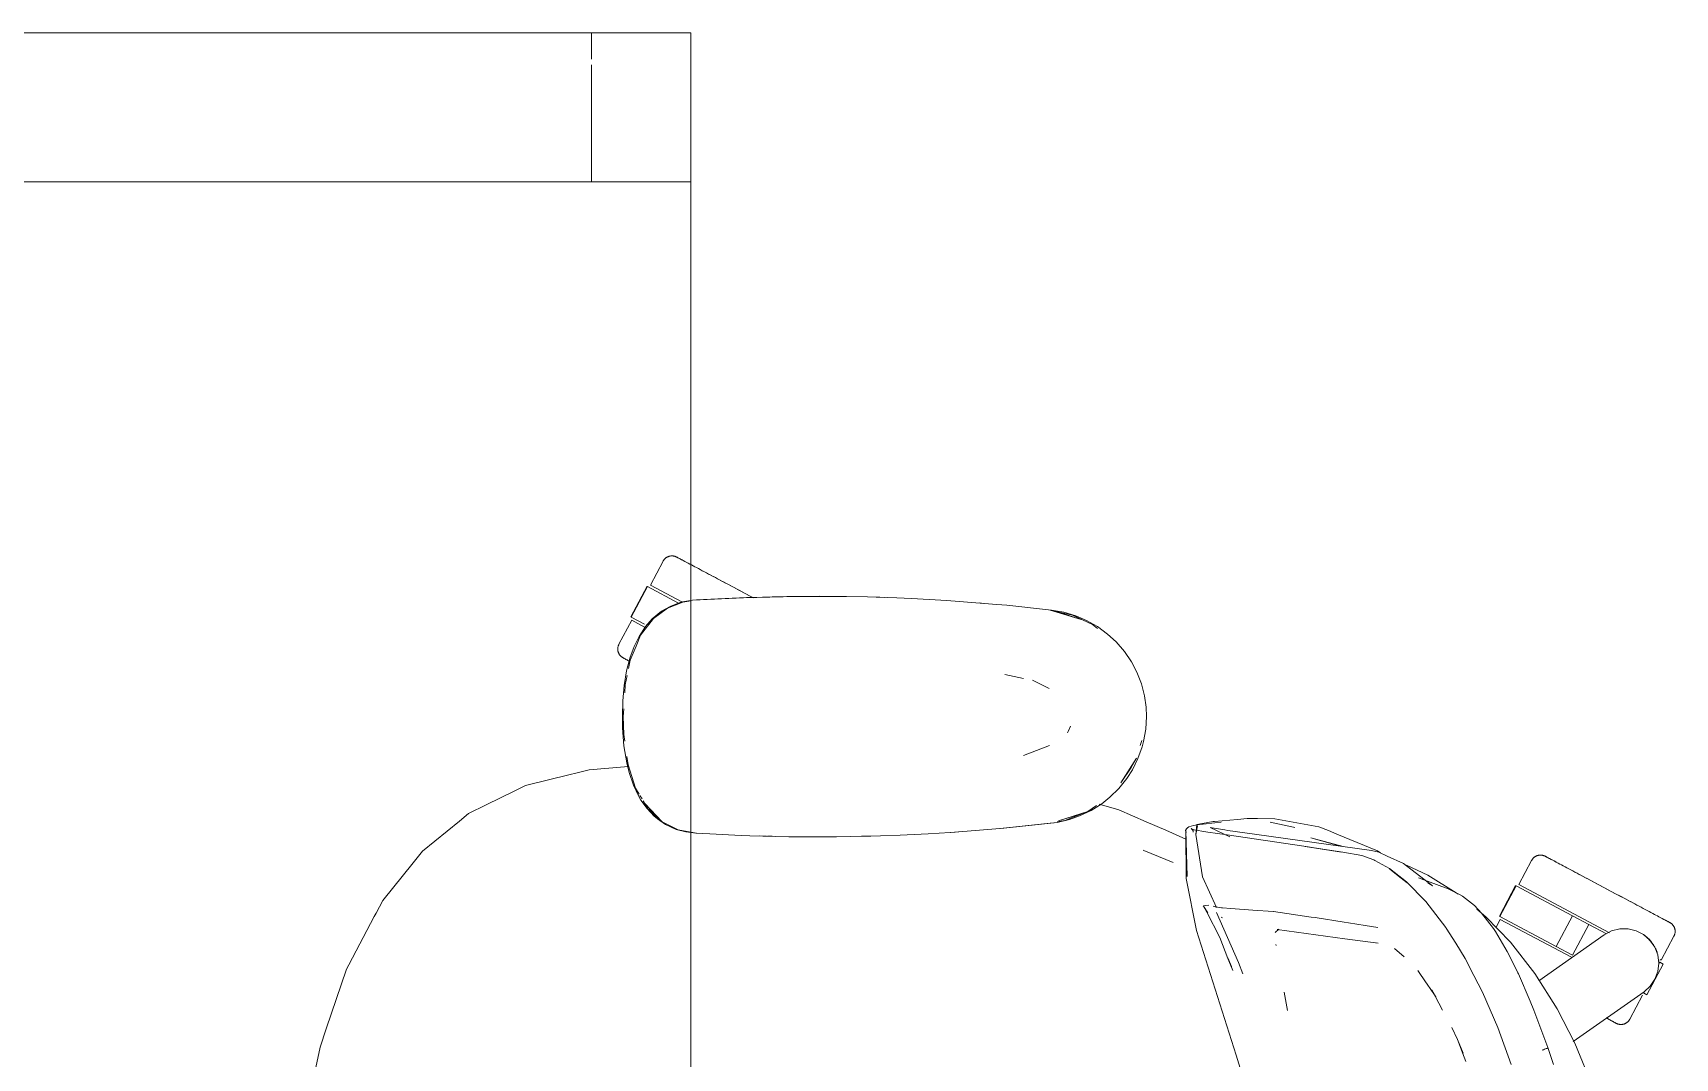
# Model space of a CAD drawing. Header units: millimetres. Extents: x 79795 to 317870, y -36033 to 97293.
# Drawn here: x 212558 to 213220, y 10587 to 11000 of the extents above; entities that cross this region are included whole.
import ezdxf

# ---------------------------------------------------------------- set-up
doc = ezdxf.new("R2010")
doc.units = ezdxf.units.MM
doc.header["$MEASUREMENT"] = 0
doc.layers.add('G-IMPT', color=8, linetype='CONTINUOUS', lineweight=9)
doc.layers.add('I-FURN', color=8, linetype='CONTINUOUS', lineweight=9)

msp = doc.modelspace()

# ---------------------------------------------------------------- linework, layer by layer
at = {"layer": 'G-IMPT'}
for p, q in [((212845.31, 10772.26), (212823.53, 10771.18)), ((212844.1, 10772.22), (212823.53, 10771.18)), ((212845.31, 10772.26), (212825.13, 10771.29)), ((212865.5, 10772.73), (212844.1, 10772.22)), ((212855.66, 10772.57), (212844.1, 10772.22)), ((212844.1, 10772.22), (212845.31, 10772.26)), ((212865.5, 10772.73), (212845.31, 10772.26)), ((212855.66, 10772.57), (212874.89, 10772.77)), ((212865.5, 10772.73), (212855.66, 10772.57)), ((212885.68, 10772.68), (212855.66, 10772.57)), ((212863.46, 10772.71), (212861.55, 10772.64)), ((212865.5, 10772.69), (212863.46, 10772.71)), ((212885.68, 10772.68), (212865.5, 10772.73)), ((212885.68, 10772.68), (212874.89, 10772.77)), ((212885.68, 10772.68), (212894.1, 10772.52)), ((212905.86, 10772.13), (212894.1, 10772.52)), ((212899.04, 10772.38), (212897.54, 10772.39)), ((212900.97, 10772.27), (212899.04, 10772.38)), ((212905.86, 10772.13), (212911.88, 10771.87)), ((212811.06, 10766.76), (212807.32, 10763.68)), ((212813.47, 10768.05), (212807.84, 10763.88)), ((212814.5, 10768.72), (212811.06, 10766.76)), ((212819.66, 10770.46), (212813.47, 10768.05)), ((212814.5, 10768.72), (212818.14, 10770.11)), ((212819.49, 10770.48), (212818.14, 10770.11)), ((212819.49, 10770.48), (212821.88, 10770.92)), ((212819.66, 10770.46), (212822.83, 10770.94)), ((212823.53, 10771.18), (212821.88, 10770.92)), ((212823.53, 10771.18), (212825.13, 10771.29)), ((212826.65, 10771.34), (212825.13, 10771.29)), ((212926.02, 10771.06), (212911.88, 10771.87)), ((212931.11, 10770.74), (212926.02, 10771.06)), ((212931.11, 10770.74), (212946.17, 10769.49)), ((212939.29, 10770.09), (212940.97, 10769.92)), ((212946.17, 10769.49), (212950.3, 10769.14)), ((212950.3, 10769.14), (212968.22, 10767.24)), ((212967.71, 10767.24), (212980.17, 10763.41)), ((212967.71, 10767.24), (212971.03, 10766.32)), ((212968.22, 10767.24), (212973.27, 10766.34)), ((212976.68, 10765.2), (212968.28, 10767.11)), ((212980.17, 10763.41), (212971.03, 10766.32)), ((212978.13, 10764.88), (212973.27, 10766.34)), ((212802, 10756.6), (212804.66, 10760.64)), ((212807.84, 10763.88), (212802.63, 10757.09)), ((212804.66, 10760.64), (212807.32, 10763.68)), ((212976.68, 10765.2), (212984.74, 10761.46)), ((212982.37, 10763.07), (212978.13, 10764.88)), ((212982.37, 10763.07), (212986.81, 10760.55)), ((212986.85, 10759.86), (212984.74, 10761.46)), ((212990.89, 10757.56), (212986.81, 10760.55)), ((212798.43, 10748.19), (212800.02, 10752.52)), ((212798.46, 10747.07), (212800.79, 10752.7)), ((212802, 10756.6), (212800.02, 10752.52)), ((212802.63, 10757.09), (212800.79, 10752.7)), ((212990.89, 10757.56), (212994.33, 10754.39)), ((212997.65, 10750.56), (212994.33, 10754.39)), ((212798.43, 10748.19), (212797, 10742.71)), ((212798.46, 10747.07), (212797.75, 10743.61)), ((213000.48, 10746.39), (212997.65, 10750.56)), ((213000.48, 10746.39), (213002.67, 10742.23)), ((212796, 10736.78), (212797, 10742.71)), ((212797.19, 10740.86), (212796.42, 10737.11)), ((212949.51, 10741.27), (212956.94, 10739.7)), ((213002.67, 10742.23), (213004.51, 10737.52)), ((212796, 10736.78), (212795.44, 10730.63)), ((212796.42, 10737.11), (212796.22, 10733.91)), ((212967.34, 10735.67), (212960.56, 10738.93)), ((213005.77, 10732.65), (213004.51, 10737.52)), ((213005.77, 10732.65), (213006.42, 10728.14)), ((212795.26, 10724.29), (212795.44, 10730.63)), ((212795.82, 10727.4), (212795.63, 10724.29)), ((213006.59, 10724.29), (213006.42, 10728.14)), ((212795.35, 10719.78), (212795.26, 10724.29)), ((212795.35, 10719.78), (212795.92, 10712.47)), ((212795.86, 10717.12), (212795.63, 10724.29)), ((212975.97, 10720.46), (212974.96, 10718.24)), ((213006.29, 10719.25), (213005.41, 10714.3)), ((213006.59, 10724.29), (213006.29, 10719.25)), ((212795.86, 10717.12), (212796.26, 10714.34)), ((212797.04, 10705.7), (212795.92, 10712.47)), ((212957.01, 10708.57), (212967.43, 10712.71)), ((212974.96, 10718.24), (212974.66, 10717.79)), ((213004.05, 10712.61), (213004.67, 10714.64)), ((213005.41, 10714.3), (213004.85, 10712.17)), ((212797.13, 10708.15), (212797.59, 10704.86)), ((213002.49, 10707.49), (212996.17, 10697.54)), ((213002.49, 10707.49), (213000.33, 10703.82)), ((213003.14, 10707.4), (213000.9, 10702.89)), ((213003.14, 10707.4), (213004.85, 10712.17)), ((212756.24, 10696.52), (212774.18, 10700.92)), ((212774.18, 10700.92), (212776.55, 10701.5)), ((212781.84, 10702.8), (212776.55, 10701.5)), ((212797.72, 10704.24), (212781.84, 10702.8)), ((212798.02, 10701.78), (212797.04, 10705.7)), ((212797.59, 10704.86), (212800.62, 10695.47)), ((212798.02, 10701.78), (212799.76, 10696.69)), ((212995.44, 10695.37), (212998.63, 10699.34)), ((213000.33, 10703.82), (212996.17, 10697.54)), ((213000.9, 10702.89), (212998.63, 10699.34)), ((212751.88, 10694.37), (212740.41, 10688.72)), ((212751.88, 10694.37), (212756.24, 10696.52)), ((212799.76, 10696.69), (212801.96, 10692.05)), ((212800.62, 10695.47), (212802.09, 10693.02)), ((212995.44, 10695.37), (212991.84, 10691.82)), ((212733.24, 10685.2), (212740.41, 10688.72)), ((212801.96, 10692.05), (212802.77, 10690.68)), ((212802.37, 10692.55), (212803.23, 10691.11)), ((212805.21, 10687.22), (212802.77, 10690.68)), ((212803.7, 10690.32), (212805.58, 10687.17)), ((212804.39, 10689.26), (212805.67, 10687.79)), ((212804.39, 10689.26), (212811.29, 10681.87)), ((212808.08, 10684.18), (212805.21, 10687.22)), ((212805.58, 10687.17), (212811.29, 10681.87)), ((212805.8, 10687.63), (212808.88, 10684.1)), ((212982.88, 10686.07), (212971.03, 10682.25)), ((212984.2, 10686.46), (212979.62, 10684.27)), ((212982.88, 10686.07), (212980.17, 10685.17)), ((212982.88, 10686.07), (212986.46, 10688.49)), ((212984.2, 10686.46), (212988.53, 10689.19)), ((212995.36, 10686.75), (212987.54, 10689.01)), ((212991.84, 10691.82), (212988.53, 10689.19)), ((212995.36, 10686.75), (213006.49, 10681.89)), ((212729.59, 10682.22), (212714.64, 10670.05)), ((212729.59, 10682.22), (212733.24, 10685.2)), ((212808.08, 10684.18), (212809.4, 10683.04)), ((212811.29, 10681.87), (212808.88, 10684.1)), ((212812.62, 10680.84), (212809.4, 10683.04)), ((212813.53, 10680.76), (212811.29, 10681.87)), ((212812.62, 10680.84), (212816.95, 10678.85)), ((212813.53, 10680.76), (212817.79, 10678.66)), ((212970.53, 10681.67), (212947.57, 10679.21)), ((212947.57, 10679.21), (212967.71, 10681.34)), ((212970.53, 10681.67), (212949.09, 10679.32)), ((212970.53, 10681.67), (212967.71, 10681.34)), ((212970.53, 10681.67), (212975.49, 10682.83)), ((212970.6, 10681.89), (212973.66, 10682.46)), ((212980.17, 10685.17), (212971.03, 10682.25)), ((212973.66, 10682.46), (212981.84, 10685.66)), ((212979.62, 10684.27), (212975.49, 10682.83)), ((213006.49, 10681.89), (213014.32, 10678.47)), ((213023.12, 10679.53), (213022.75, 10679.03)), ((213023.12, 10679.53), (213023.66, 10679.85)), ((213025.52, 10680.4), (213023.66, 10679.85)), ((213028.8, 10680.93), (213025.52, 10680.4)), ((213027.13, 10680.34), (213026.44, 10676.76)), ((213026.5, 10676.79), (213026.89, 10680.75)), ((213027.13, 10680.34), (213026.5, 10676.79)), ((213029.21, 10681.19), (213026.89, 10680.75)), ((213028.8, 10680.93), (213029.42, 10681.01)), ((213029.21, 10681.19), (213033.46, 10682)), ((213034.1, 10681.53), (213029.42, 10681.01)), ((213040.22, 10675.82), (213032.23, 10679.61)), ((213032.23, 10679.61), (213033.09, 10679.47)), ((213033.09, 10679.47), (213038.11, 10678.63)), ((213033.93, 10682.04), (213033.46, 10682)), ((213043.26, 10682.85), (213033.93, 10682.04)), ((213034.1, 10681.53), (213036.69, 10681.74)), ((213043.26, 10682.85), (213047.21, 10683.19)), ((213047.21, 10683.19), (213051.38, 10683.19)), ((213058.35, 10683.16), (213051.38, 10683.19)), ((213056.49, 10681.75), (213065.79, 10679.71)), ((213058.35, 10683.16), (213076.05, 10679.92)), ((213065.79, 10679.71), (213066.37, 10679.56)), ((213076.05, 10679.92), (213079.91, 10678.33)), ((212820.9, 10677.79), (212816.95, 10678.85)), ((212817.79, 10678.66), (212822.83, 10677.72)), ((212822.83, 10677.55), (212820.9, 10677.79)), ((212822.83, 10677.72), (212825.13, 10677.29)), ((212824.91, 10677.29), (212822.83, 10677.55)), ((212830.57, 10677.01), (212824.91, 10677.29)), ((212830.57, 10677.01), (212843.13, 10676.39)), ((212846.68, 10676.27), (212843.13, 10676.39)), ((212862.35, 10675.89), (212846.68, 10676.27)), ((212850.72, 10676.18), (212853.4, 10676.06)), ((212855.62, 10676.06), (212853.78, 10676.06)), ((212862.35, 10675.89), (212866.86, 10675.84)), ((212866.86, 10675.84), (212881.57, 10675.84)), ((212887.04, 10675.92), (212881.57, 10675.84)), ((212887.04, 10675.92), (212899.35, 10676.21)), ((212893.82, 10676.05), (212891.74, 10676.05)), ((212895.48, 10676.13), (212893.82, 10676.05)), ((212907.23, 10676.5), (212899.35, 10676.21)), ((212907.23, 10676.5), (212918.54, 10677.04)), ((212927.41, 10677.6), (212918.54, 10677.04)), ((212927.41, 10677.6), (212937.69, 10678.33)), ((212929.45, 10677.74), (212927.55, 10677.65)), ((212929.45, 10677.74), (212930.87, 10677.87)), ((212949.09, 10679.32), (212937.69, 10678.33)), ((213014.32, 10678.47), (213022.49, 10674.9)), ((213022.35, 10678.46), (213022.75, 10679.03)), ((213022.35, 10678.46), (213022.54, 10677.59)), ((213022.97, 10659.9), (213022.38, 10678.34)), ((213022.38, 10678.34), (213022.48, 10677.88)), ((213022.97, 10659.9), (213022.48, 10677.88)), ((213022.53, 10659.01), (213022.48, 10677.88)), ((213022.48, 10677.88), (213022.52, 10677.7)), ((213022.54, 10677.59), (213022.52, 10677.7)), ((213025.01, 10678.8), (213024.51, 10679.2)), ((213025.61, 10678.64), (213024.51, 10679.2)), ((213025.61, 10678.64), (213024.99, 10678.81)), ((213024.99, 10678.81), (213031.26, 10677.7)), ((213025.33, 10678.26), (213025.01, 10678.8)), ((213025.33, 10678.26), (213025.41, 10677.76)), ((213029.16, 10659.71), (213026.44, 10676.76)), ((213039.11, 10676.59), (213031.26, 10677.7)), ((213038.11, 10678.63), (213039.41, 10678.42)), ((213069.98, 10672.03), (213039.11, 10676.59)), ((213050.07, 10676.98), (213039.41, 10678.42)), ((213050.07, 10676.98), (213097.29, 10670.3)), ((213072.87, 10675.43), (213084.76, 10672.07)), ((213072.87, 10675.43), (213085.82, 10671.93)), ((213083.27, 10676.94), (213079.91, 10678.33)), ((213099.72, 10670.14), (213083.27, 10676.94)), ((212714.64, 10670.05), (212710.88, 10665.39)), ((213005.26, 10670.47), (213005.53, 10670.37)), ((213017.38, 10665.44), (213005.53, 10670.37)), ((213069.98, 10672.03), (213085.17, 10669.71)), ((213070.59, 10671.94), (213085.75, 10669.64)), ((213070.59, 10671.94), (213085.17, 10669.71)), ((213093.42, 10668.34), (213085.75, 10669.64)), ((213098.21, 10666.59), (213093.42, 10668.34)), ((213097.29, 10670.3), (213100.28, 10669.66)), ((213098.21, 10666.59), (213098.63, 10666.37)), ((213104.47, 10663.09), (213098.63, 10666.37)), ((213100.89, 10669.37), (213099.72, 10670.14)), ((213103.65, 10668.09), (213100.28, 10669.66)), ((213110.22, 10665.03), (213103.65, 10668.09)), ((212698.68, 10650.25), (212710.88, 10665.39)), ((213029.16, 10659.71), (213034.74, 10647.42)), ((213111.43, 10657.67), (213104.47, 10663.09)), ((213104.69, 10662.76), (213111.64, 10657.36)), ((213104.69, 10662.76), (213108.07, 10660.17)), ((213111.64, 10657.36), (213108.07, 10660.17)), ((213121.87, 10656.11), (213110.22, 10665.03)), ((213119.98, 10660.4), (213111.35, 10664.38)), ((213131.43, 10653.28), (213119.98, 10660.4)), ((213026.72, 10638.05), (213022.53, 10659.01)), ((213111.43, 10657.67), (213119.17, 10649.77)), ((213116.22, 10659.34), (213128.12, 10654.83)), ((213121.87, 10656.11), (213119.92, 10657.22)), ((213130.35, 10653.76), (213128.12, 10654.83)), ((213132.79, 10652.59), (213130.35, 10653.76)), ((213131.43, 10653.28), (213132.2, 10652.78)), ((212698.68, 10650.25), (212695.97, 10645.12)), ((213029.52, 10647.9), (213029.48, 10647.73)), ((213029.54, 10648.03), (213029.52, 10647.9)), ((213029.52, 10647.9), (213031.36, 10645.2)), ((213029.52, 10647.9), (213030.87, 10645.45)), ((213030.23, 10648.18), (213029.54, 10648.03)), ((213031.76, 10648.34), (213030.23, 10648.18)), ((213033.5, 10647.87), (213034.27, 10647.59)), ((213034.33, 10647.57), (213034.27, 10647.59)), ((213036.79, 10647.28), (213034.33, 10647.57)), ((213036.79, 10647.28), (213037.16, 10647.24)), ((213040.57, 10646.99), (213037.16, 10647.24)), ((213040.57, 10646.99), (213049.42, 10646.35)), ((213057.66, 10645.74), (213049.42, 10646.35)), ((213119.17, 10649.77), (213127.19, 10639.33)), ((213132.79, 10652.59), (213133.92, 10651.97)), ((213133.92, 10651.97), (213138.79, 10648.11)), ((213141.68, 10645.08), (213138.79, 10648.11)), ((213139.68, 10646.66), (213143.35, 10643.66)), ((212695.24, 10643.75), (212684.94, 10624.24)), ((212695.24, 10643.75), (212695.97, 10645.12)), ((213036.15, 10635.34), (213030.87, 10645.45)), ((213043.7, 10625.23), (213034.77, 10645.39)), ((213037.15, 10643.22), (213036.71, 10643.49)), ((213057.74, 10645.73), (213057.66, 10645.74)), ((213057.74, 10645.73), (213072.96, 10643.52)), ((213072.96, 10643.52), (213074.51, 10643.27)), ((213074.51, 10643.27), (213086.28, 10641.4)), ((213087.94, 10641.14), (213086.28, 10641.4)), ((213094.78, 10640.08), (213087.94, 10641.14)), ((213094.78, 10640.08), (213099.85, 10639.33)), ((213141.68, 10645.08), (213146.4, 10638.95)), ((213143.35, 10643.66), (213153.31, 10633.37)), ((213042.71, 10587.81), (213026.72, 10638.05)), ((213036.15, 10635.34), (213039.4, 10626.87)), ((213058.4, 10637.35), (213059.96, 10638.59)), ((213059.25, 10638.46), (213059.52, 10638.51)), ((213086.59, 10634.73), (213059.25, 10638.46)), ((213059.75, 10638.55), (213059.52, 10638.51)), ((213086.59, 10634.73), (213099.94, 10632.95)), ((213099.94, 10632.95), (213099.47, 10633.09)), ((213127.19, 10639.33), (213127.36, 10639.07)), ((213131.24, 10632.98), (213127.36, 10639.07)), ((213146.4, 10638.95), (213147.26, 10637.66)), ((213151.99, 10629.67), (213147.26, 10637.66)), ((213163.12, 10620.77), (213153.31, 10633.37)), ((213041.42, 10621.97), (213039.39, 10627.07)), ((213039.39, 10627.07), (213040.8, 10623.54)), ((213039.4, 10626.87), (213041.42, 10621.97)), ((213058.75, 10632.4), (213058.8, 10632.05)), ((213110.44, 10627.45), (213106.53, 10630.78)), ((213131.24, 10632.98), (213135.01, 10626.75)), ((213138.58, 10619.96), (213135.01, 10626.75)), ((213156.3, 10621.06), (213151.99, 10629.67)), ((213156.52, 10620.61), (213151.99, 10629.67)), ((213151.99, 10629.67), (213152.3, 10629.07)), ((213156.52, 10620.61), (213152.3, 10629.07)), ((212675.92, 10598.49), (212684.07, 10622.58)), ((212684.94, 10624.24), (212684.07, 10622.58)), ((213045.44, 10620.65), (213043.7, 10625.23)), ((213116.71, 10620.81), (213115.96, 10621.92)), ((213120.21, 10615.68), (213116.71, 10620.81)), ((213138.58, 10619.96), (213141.97, 10613.23)), ((213156.3, 10621.06), (213156.52, 10620.61)), ((213156.52, 10620.61), (213161.29, 10609.66)), ((213163.12, 10620.77), (213172.09, 10606.47)), ((213063.43, 10605.92), (213062.02, 10613.18)), ((213120.6, 10615.1), (213120.21, 10615.68)), ((213123.16, 10611.35), (213120.6, 10615.1)), ((213123.16, 10611.35), (213121.66, 10614.12)), ((213125.84, 10606.02), (213121.66, 10614.12)), ((213148.14, 10599), (213141.97, 10613.23)), ((213161.29, 10609.66), (213162.77, 10605.98)), ((213162.77, 10605.98), (213168.34, 10591.01)), ((213172.09, 10606.47), (213179.18, 10592.7)), ((212675.92, 10598.49), (212673.4, 10591.05)), ((213129.72, 10598.97), (213131.91, 10594.13)), ((213131.91, 10594.13), (213134.22, 10588.68)), ((213131.91, 10594.13), (213134.64, 10587.04)), ((213148.14, 10599), (213153.6, 10584.12)), ((212670.53, 10577.23), (212673.4, 10591.05)), ((213042.71, 10587.81), (213051.89, 10557.84)), ((213135.3, 10585.32), (213134.64, 10587.04)), ((213167.08, 10590.23), (213166.02, 10589.81)), ((213166.02, 10589.81), (213166.61, 10590.03)), ((213167.08, 10590.23), (213166.61, 10590.03)), ((213167.08, 10590.23), (213167.9, 10590.61)), ((213167.08, 10590.23), (213167.72, 10590.51)), ((213167.72, 10590.51), (213167.9, 10590.61)), ((213168.31, 10590.88), (213167.9, 10590.61)), ((213167.9, 10590.61), (213168.3, 10590.83)), ((213168.31, 10590.88), (213168.3, 10590.83)), ((213168.34, 10591.01), (213168.31, 10590.88)), ((213168.31, 10590.88), (213168.31, 10591.01)), ((213168.31, 10591.01), (213170.71, 10584.08)), ((213186.7, 10574.72), (213179.18, 10592.7))]:
    msp.add_line(p, q, dxfattribs=at)
at = {"layer": 'I-FURN'}
for p, q in [((212026.83, 10999.83), (212822.83, 10999.83)), ((212822.83, 10999.83), (212026.83, 10999.83)), ((212026.83, 10999.83), (212822.83, 10999.83)), ((212782.83, 10999.83), (212062.83, 10999.83)), ((212822.83, 10999.83), (212782.83, 10999.83)), ((212782.83, 10989.25), (212782.83, 10999.83)), ((212782.83, 10989.25), (212782.83, 10999.83)), ((212822.83, 10939.83), (212822.83, 10999.83)), ((212822.83, 10999.83), (212822.83, 10939.83)), ((212822.83, 9399.83), (212822.83, 10999.83)), ((212822.83, 10999.83), (212822.83, 9399.83)), ((212782.83, 10939.83), (212782.83, 10986.93)), ((212782.83, 10939.83), (212782.83, 10986.93)), ((212062.83, 10939.83), (212782.83, 10939.83)), ((212822.83, 10939.83), (212387.83, 10939.83)), ((212782.83, 10939.83), (212822.83, 10939.83)), ((212811.7, 10786.92), (212806.55, 10777.23)), ((212811.7, 10786.92), (212811.78, 10787.06)), ((212811.78, 10787.06), (212811.86, 10787.2)), ((212811.86, 10787.2), (212811.95, 10787.33)), ((212811.95, 10787.33), (212812.04, 10787.46)), ((212812.04, 10787.46), (212812.14, 10787.59)), ((212812.14, 10787.59), (212812.25, 10787.71)), ((212812.25, 10787.71), (212812.36, 10787.83)), ((212812.36, 10787.83), (212812.47, 10787.94)), ((212812.47, 10787.94), (212812.59, 10788.05)), ((212812.59, 10788.05), (212812.71, 10788.16)), ((212812.71, 10788.16), (212812.84, 10788.25)), ((212812.84, 10788.25), (212812.97, 10788.35)), ((212812.97, 10788.35), (212813.11, 10788.44)), ((212813.11, 10788.44), (212813.25, 10788.52)), ((212813.25, 10788.52), (212813.39, 10788.6)), ((212813.39, 10788.6), (212813.53, 10788.67)), ((212813.53, 10788.67), (212813.68, 10788.74)), ((212813.68, 10788.74), (212813.83, 10788.8)), ((212813.83, 10788.8), (212813.98, 10788.85)), ((212813.98, 10788.85), (212814.13, 10788.9)), ((212814.13, 10788.9), (212814.29, 10788.94)), ((212814.29, 10788.94), (212814.45, 10788.97)), ((212814.45, 10788.97), (212814.6, 10789)), ((212814.6, 10789), (212814.76, 10789.03)), ((212814.76, 10789.03), (212814.92, 10789.04)), ((212814.92, 10789.04), (212815.09, 10789.05)), ((212815.09, 10789.05), (212815.25, 10789.06)), ((212815.25, 10789.06), (212815.41, 10789.05)), ((212815.41, 10789.05), (212815.57, 10789.04)), ((212815.57, 10789.04), (212815.73, 10789.03)), ((212815.73, 10789.03), (212815.89, 10789.01)), ((212815.89, 10789.01), (212816.05, 10788.98)), ((212816.05, 10788.98), (212816.2, 10788.94)), ((212816.2, 10788.94), (212816.36, 10788.9)), ((212816.36, 10788.9), (212816.51, 10788.85)), ((212816.51, 10788.85), (212816.67, 10788.8)), ((212816.67, 10788.8), (212816.82, 10788.74)), ((212816.82, 10788.74), (212816.96, 10788.68)), ((212816.96, 10788.68), (212817.11, 10788.61)), ((212817.11, 10788.61), (212817.15, 10788.59)), ((212817.15, 10788.59), (212817.17, 10788.57)), ((212817.15, 10788.58), (212817.15, 10788.59)), ((212817.19, 10788.56), (212817.15, 10788.58)), ((212817.17, 10788.57), (212817.23, 10788.54)), ((212817.28, 10788.52), (212817.19, 10788.56)), ((212817.23, 10788.54), (212817.33, 10788.49)), ((212817.4, 10788.45), (212817.28, 10788.52)), ((212817.33, 10788.49), (212817.47, 10788.41)), ((212817.56, 10788.37), (212817.4, 10788.45)), ((212817.47, 10788.41), (212817.65, 10788.32)), ((212817.76, 10788.26), (212817.56, 10788.37)), ((212817.65, 10788.32), (212817.87, 10788.2)), ((212818, 10788.13), (212817.76, 10788.26)), ((212817.87, 10788.2), (212818.13, 10788.06)), ((212818.28, 10787.98), (212818, 10788.13)), ((212818.13, 10788.06), (212818.42, 10787.91)), ((212818.6, 10787.81), (212818.28, 10787.98)), ((212818.42, 10787.91), (212818.76, 10787.73)), ((212818.96, 10787.62), (212818.6, 10787.81)), ((212818.76, 10787.73), (212819.13, 10787.53)), ((212819.35, 10787.41), (212818.96, 10787.62)), ((212819.13, 10787.53), (212819.54, 10787.31)), ((212819.78, 10787.19), (212819.35, 10787.41)), ((212819.54, 10787.31), (212819.99, 10787.07)), ((212820.24, 10786.94), (212819.78, 10787.19)), ((212819.99, 10787.07), (212820.47, 10786.82)), ((212820.74, 10786.67), (212820.24, 10786.94)), ((212820.47, 10786.82), (212820.99, 10786.54)), ((212821.28, 10786.39), (212820.74, 10786.67)), ((212820.99, 10786.54), (212821.54, 10786.25)), ((212821.85, 10786.09), (212821.28, 10786.39)), ((212821.54, 10786.25), (212822.12, 10785.94)), ((212822.45, 10785.77), (212821.85, 10786.09)), ((212823.08, 10785.43), (212822.45, 10785.77)), ((212823.75, 10785.08), (212823.08, 10785.43)), ((212824.44, 10784.71), (212823.75, 10785.08)), ((212825.16, 10784.32), (212824.44, 10784.71)), ((212825.91, 10783.92), (212825.16, 10784.32)), ((212826.69, 10783.51), (212825.91, 10783.92)), ((212827.49, 10783.09), (212826.69, 10783.51)), ((212828.32, 10782.65), (212827.49, 10783.09)), ((212827.87, 10782.88), (212828.7, 10782.44)), ((212829.16, 10782.2), (212828.32, 10782.65)), ((212828.7, 10782.44), (212829.56, 10781.99)), ((212830.03, 10781.73), (212829.16, 10782.2)), ((212829.56, 10781.99), (212830.44, 10781.52)), ((212830.92, 10781.26), (212830.03, 10781.73)), ((212830.44, 10781.52), (212831.33, 10781.04)), ((212831.82, 10780.78), (212830.92, 10781.26)), ((212831.33, 10781.04), (212832.25, 10780.56)), ((212832.75, 10780.29), (212831.82, 10780.78)), ((212832.25, 10780.56), (212833.18, 10780.06)), ((212833.68, 10779.79), (212832.75, 10780.29)), ((212833.18, 10780.06), (212834.12, 10779.56)), ((212834.64, 10779.29), (212833.68, 10779.79)), ((212834.12, 10779.56), (212835.08, 10779.05)), ((212835.6, 10778.77), (212834.64, 10779.29)), ((212835.08, 10779.05), (212836.05, 10778.54)), ((212836.57, 10778.26), (212835.6, 10778.77)), ((212805.25, 10776.79), (212798.68, 10764.43)), ((212798.85, 10764.34), (212805.42, 10776.7)), ((212805.42, 10776.7), (212817.93, 10770.05)), ((212819.21, 10770.5), (212806.55, 10777.23)), ((212836.05, 10778.54), (212837.02, 10778.02)), ((212837.56, 10777.73), (212836.57, 10778.26)), ((212837.02, 10778.02), (212838.01, 10777.49)), ((212838.55, 10777.21), (212837.56, 10777.73)), ((212838.01, 10777.49), (212839.01, 10776.96)), ((212839.54, 10776.68), (212838.55, 10777.21)), ((212839.01, 10776.96), (212840.01, 10776.43)), ((212840.55, 10776.14), (212839.54, 10776.68)), ((212840.01, 10776.43), (212841.01, 10775.9)), ((212841.55, 10775.61), (212840.55, 10776.14)), ((212841.01, 10775.9), (212842.01, 10775.36)), ((212842.56, 10775.08), (212841.55, 10775.61)), ((212842.01, 10775.36), (212843.02, 10774.83)), ((212843.56, 10774.54), (212842.56, 10775.08)), ((212843.02, 10774.83), (212844.02, 10774.3)), ((212844.56, 10774.01), (212843.56, 10774.54)), ((212844.02, 10774.3), (212845.02, 10773.76)), ((212845.56, 10773.48), (212844.56, 10774.01)), ((212845.02, 10773.76), (212846.02, 10773.23)), ((212846.56, 10772.95), (212845.56, 10773.48)), ((212846.02, 10773.23), (212847.01, 10772.71)), ((212847.54, 10772.42), (212846.56, 10772.95)), ((212847.01, 10772.71), (212848, 10772.18)), ((212799.04, 10763.11), (212793.89, 10753.42)), ((212804.14, 10761.52), (212798.85, 10764.34)), ((212804.23, 10760.35), (212799.04, 10763.11)), ((212793.46, 10752.16), (212793.49, 10752.32)), ((212793.49, 10752.32), (212793.53, 10752.48)), ((212793.53, 10752.48), (212793.57, 10752.63)), ((212793.57, 10752.63), (212793.62, 10752.79)), ((212793.62, 10752.79), (212793.67, 10752.94)), ((212793.67, 10752.94), (212793.73, 10753.09)), ((212793.73, 10753.09), (212793.79, 10753.24)), ((212793.79, 10753.24), (212793.86, 10753.38)), ((212793.86, 10753.38), (212793.89, 10753.42)), ((212793.41, 10751.52), (212793.42, 10751.68)), ((212793.42, 10751.36), (212793.41, 10751.52)), ((212793.42, 10751.68), (212793.43, 10751.84)), ((212793.43, 10751.2), (212793.42, 10751.36)), ((212793.43, 10751.84), (212793.44, 10752)), ((212793.44, 10751.04), (212793.43, 10751.2)), ((212793.44, 10752), (212793.46, 10752.16)), ((212793.47, 10750.88), (212793.44, 10751.04)), ((212793.5, 10750.72), (212793.47, 10750.88)), ((212793.53, 10750.56), (212793.5, 10750.72)), ((212793.57, 10750.41), (212793.53, 10750.56)), ((212793.62, 10750.25), (212793.57, 10750.41)), ((212793.67, 10750.1), (212793.62, 10750.25)), ((212793.73, 10749.95), (212793.67, 10750.1)), ((212793.8, 10749.8), (212793.73, 10749.95)), ((212793.87, 10749.66), (212793.8, 10749.8)), ((212793.95, 10749.52), (212793.87, 10749.66)), ((212794.03, 10749.38), (212793.95, 10749.52)), ((212794.12, 10749.25), (212794.03, 10749.38)), ((212794.22, 10749.11), (212794.12, 10749.25)), ((212794.32, 10748.99), (212794.22, 10749.11)), ((212794.42, 10748.86), (212794.32, 10748.99)), ((212794.53, 10748.75), (212794.42, 10748.86)), ((212794.64, 10748.63), (212794.53, 10748.75)), ((212794.76, 10748.52), (212794.64, 10748.63)), ((212794.88, 10748.42), (212794.76, 10748.52)), ((212795.01, 10748.32), (212794.88, 10748.42)), ((212795.14, 10748.22), (212795.01, 10748.32)), ((212795.27, 10748.13), (212795.14, 10748.22)), ((212795.41, 10748.05), (212795.27, 10748.13)), ((212795.55, 10747.97), (212795.41, 10748.05)), ((212795.56, 10747.97), (212795.55, 10747.97)), ((212795.55, 10747.97), (212795.57, 10747.96)), ((212795.6, 10747.94), (212795.56, 10747.97)), ((212795.57, 10747.96), (212795.63, 10747.93)), ((212795.68, 10747.9), (212795.6, 10747.94)), ((212795.63, 10747.93), (212795.73, 10747.87)), ((212795.8, 10747.84), (212795.68, 10747.9)), ((212795.73, 10747.87), (212795.87, 10747.8)), ((212795.96, 10747.75), (212795.8, 10747.84)), ((212795.87, 10747.8), (212796.05, 10747.7)), ((212796.17, 10747.64), (212795.96, 10747.75)), ((212796.05, 10747.7), (212796.27, 10747.59)), ((212796.41, 10747.51), (212796.17, 10747.64)), ((212796.27, 10747.59), (212796.53, 10747.45)), ((212796.69, 10747.37), (212796.41, 10747.51)), ((212796.53, 10747.45), (212796.83, 10747.29)), ((212797, 10747.2), (212796.69, 10747.37)), ((212796.83, 10747.29), (212797.16, 10747.11)), ((212797.36, 10747.01), (212797, 10747.2)), ((212797.16, 10747.11), (212797.54, 10746.91)), ((212797.75, 10746.8), (212797.36, 10747.01)), ((212797.54, 10746.91), (212797.95, 10746.7)), ((212798.18, 10746.57), (212797.75, 10746.8)), ((213161.83, 10666.36), (213156.68, 10656.67)), ((213161.83, 10666.36), (213161.91, 10666.5)), ((213161.91, 10666.5), (213161.99, 10666.64)), ((213161.99, 10666.64), (213162.08, 10666.77)), ((213162.08, 10666.77), (213162.17, 10666.9)), ((213162.17, 10666.9), (213162.27, 10667.03)), ((213162.27, 10667.03), (213162.38, 10667.15)), ((213162.38, 10667.15), (213162.49, 10667.27)), ((213162.49, 10667.27), (213162.6, 10667.38)), ((213162.6, 10667.38), (213162.72, 10667.49)), ((213162.72, 10667.49), (213162.84, 10667.6)), ((213162.84, 10667.6), (213162.97, 10667.69)), ((213162.97, 10667.69), (213163.1, 10667.79)), ((213163.1, 10667.79), (213163.24, 10667.88)), ((213163.24, 10667.88), (213163.38, 10667.96)), ((213163.38, 10667.96), (213163.52, 10668.04)), ((213163.52, 10668.04), (213163.66, 10668.11)), ((213163.66, 10668.11), (213163.81, 10668.18)), ((213163.81, 10668.18), (213163.96, 10668.24)), ((213163.96, 10668.24), (213164.11, 10668.29)), ((213164.11, 10668.29), (213164.26, 10668.34)), ((213164.26, 10668.34), (213164.42, 10668.38)), ((213164.42, 10668.38), (213164.58, 10668.42)), ((213164.58, 10668.42), (213164.73, 10668.44)), ((213164.73, 10668.44), (213164.89, 10668.47)), ((213164.89, 10668.47), (213165.05, 10668.48)), ((213165.05, 10668.48), (213165.22, 10668.49)), ((213165.22, 10668.49), (213165.38, 10668.5)), ((213165.38, 10668.5), (213165.54, 10668.49)), ((213165.54, 10668.49), (213165.7, 10668.49)), ((213165.7, 10668.49), (213165.86, 10668.47)), ((213165.86, 10668.47), (213166.02, 10668.45)), ((213166.02, 10668.45), (213166.18, 10668.42)), ((213166.18, 10668.42), (213166.33, 10668.38)), ((213166.33, 10668.38), (213166.49, 10668.34)), ((213166.49, 10668.34), (213166.64, 10668.3)), ((213166.64, 10668.3), (213166.8, 10668.24)), ((213166.8, 10668.24), (213166.95, 10668.18)), ((213166.95, 10668.18), (213167.09, 10668.12)), ((213167.09, 10668.12), (213167.24, 10668.05)), ((213167.24, 10668.05), (213167.28, 10668.03)), ((213167.28, 10668.03), (213167.3, 10668.02)), ((213167.28, 10668.02), (213167.28, 10668.03)), ((213167.32, 10668), (213167.28, 10668.02)), ((213167.3, 10668.02), (213167.36, 10667.98)), ((213167.41, 10667.96), (213167.32, 10668)), ((213167.36, 10667.98), (213167.46, 10667.93)), ((213167.53, 10667.89), (213167.41, 10667.96)), ((213167.46, 10667.93), (213167.6, 10667.85)), ((213167.69, 10667.81), (213167.53, 10667.89)), ((213167.6, 10667.85), (213167.78, 10667.76)), ((213167.89, 10667.7), (213167.69, 10667.81)), ((213167.78, 10667.76), (213168, 10667.64)), ((213168.13, 10667.57), (213167.89, 10667.7)), ((213168, 10667.64), (213168.26, 10667.51)), ((213168.41, 10667.42), (213168.13, 10667.57)), ((213168.26, 10667.51), (213168.55, 10667.35)), ((213168.73, 10667.25), (213168.41, 10667.42)), ((213168.55, 10667.35), (213168.89, 10667.17)), ((213169.09, 10667.06), (213168.73, 10667.25)), ((213168.89, 10667.17), (213169.26, 10666.97)), ((213169.48, 10666.86), (213169.09, 10667.06)), ((213169.26, 10666.97), (213169.67, 10666.75)), ((213169.91, 10666.63), (213169.48, 10666.86)), ((213169.67, 10666.75), (213170.12, 10666.52)), ((213170.37, 10666.38), (213169.91, 10666.63)), ((213170.12, 10666.52), (213170.6, 10666.26)), ((213170.87, 10666.11), (213170.37, 10666.38)), ((213170.6, 10666.26), (213171.12, 10665.98)), ((213171.41, 10665.83), (213170.87, 10666.11)), ((213171.12, 10665.98), (213171.67, 10665.69)), ((213171.98, 10665.53), (213171.41, 10665.83)), ((213171.67, 10665.69), (213172.25, 10665.38)), ((213172.58, 10665.21), (213171.98, 10665.53)), ((213173.21, 10664.87), (213172.58, 10665.21)), ((213173.88, 10664.52), (213173.21, 10664.87)), ((213174.57, 10664.15), (213173.88, 10664.52)), ((213175.29, 10663.76), (213174.57, 10664.15)), ((213176.04, 10663.36), (213175.29, 10663.76)), ((213176.82, 10662.95), (213176.04, 10663.36)), ((213177.62, 10662.53), (213176.82, 10662.95)), ((213178.45, 10662.09), (213177.62, 10662.53)), ((213178, 10662.33), (213178.83, 10661.88)), ((213179.29, 10661.64), (213178.45, 10662.09)), ((213178.83, 10661.88), (213179.69, 10661.43)), ((213180.16, 10661.18), (213179.29, 10661.64)), ((213179.69, 10661.43), (213180.57, 10660.96)), ((213181.05, 10660.7), (213180.16, 10661.18)), ((213180.57, 10660.96), (213181.46, 10660.48)), ((213181.95, 10660.22), (213181.05, 10660.7)), ((213181.46, 10660.48), (213182.38, 10660)), ((213182.88, 10659.73), (213181.95, 10660.22)), ((213182.38, 10660), (213183.31, 10659.5)), ((213183.81, 10659.23), (213182.88, 10659.73)), ((213183.31, 10659.5), (213184.25, 10659)), ((213155.38, 10656.23), (213148.81, 10643.87)), ((213148.98, 10643.78), (213155.55, 10656.14)), ((213155.55, 10656.14), (213178.26, 10644.06)), ((213193.28, 10637.21), (213156.68, 10656.67)), ((213184.77, 10658.73), (213183.81, 10659.23)), ((213184.25, 10659), (213185.21, 10658.49)), ((213185.73, 10658.21), (213184.77, 10658.73)), ((213185.21, 10658.49), (213186.18, 10657.98)), ((213186.7, 10657.7), (213185.73, 10658.21)), ((213186.18, 10657.98), (213187.15, 10657.46)), ((213187.69, 10657.17), (213186.7, 10657.7)), ((213187.15, 10657.46), (213188.14, 10656.93)), ((213188.68, 10656.65), (213187.69, 10657.17)), ((213188.14, 10656.93), (213189.14, 10656.4)), ((213189.67, 10656.12), (213188.68, 10656.65)), ((213189.14, 10656.4), (213190.14, 10655.87)), ((213190.68, 10655.58), (213189.67, 10656.12)), ((213190.14, 10655.87), (213191.14, 10655.34)), ((213191.68, 10655.05), (213190.68, 10655.58)), ((213191.14, 10655.34), (213192.14, 10654.8)), ((213192.69, 10654.52), (213191.68, 10655.05)), ((213192.14, 10654.8), (213193.15, 10654.27)), ((213193.69, 10653.98), (213192.69, 10654.52)), ((213193.15, 10654.27), (213194.15, 10653.74)), ((213194.69, 10653.45), (213193.69, 10653.98)), ((213194.15, 10653.74), (213195.15, 10653.2)), ((213195.69, 10652.92), (213194.69, 10653.45)), ((213195.15, 10653.2), (213196.15, 10652.67)), ((213196.69, 10652.39), (213195.69, 10652.92)), ((213196.15, 10652.67), (213197.14, 10652.15)), ((213197.67, 10651.86), (213196.69, 10652.39)), ((213197.14, 10652.15), (213198.13, 10651.62)), ((213198.65, 10651.34), (213197.67, 10651.86)), ((213198.13, 10651.62), (213199.1, 10651.11)), ((213199.62, 10650.83), (213198.65, 10651.34)), ((213199.1, 10651.11), (213200.06, 10650.59)), ((213200.58, 10650.32), (213199.62, 10650.83)), ((213200.06, 10650.59), (213201.02, 10650.09)), ((213201.52, 10649.82), (213200.58, 10650.32)), ((213201.02, 10650.09), (213201.95, 10649.59)), ((213202.45, 10649.32), (213201.52, 10649.82)), ((213201.95, 10649.59), (213202.88, 10649.1)), ((213203.37, 10648.84), (213202.45, 10649.32)), ((213202.88, 10649.1), (213203.78, 10648.62)), ((213204.26, 10648.36), (213203.37, 10648.84)), ((213205.14, 10647.89), (213204.26, 10648.36)), ((213206, 10647.44), (213205.14, 10647.89)), ((213206.83, 10646.99), (213206, 10647.44)), ((213207.64, 10646.56), (213206.83, 10646.99)), ((213208.43, 10646.14), (213207.64, 10646.56)), ((213149.17, 10642.55), (213147.49, 10639.39)), ((213171.69, 10631.7), (213148.98, 10643.78)), ((213177.86, 10627.29), (213149.17, 10642.55)), ((213171.69, 10631.7), (213178.26, 10644.06)), ((213178.26, 10644.06), (213184.9, 10640.53)), ((213178.33, 10628.17), (213184.9, 10640.53)), ((213184.9, 10640.53), (213191.96, 10636.78)), ((213209.19, 10645.74), (213208.43, 10646.14)), ((213209.93, 10645.35), (213209.19, 10645.74)), ((213210.63, 10644.97), (213209.93, 10645.35)), ((213211.31, 10644.61), (213210.63, 10644.97)), ((213211.96, 10644.27), (213211.31, 10644.61)), ((213212.58, 10643.94), (213211.96, 10644.27)), ((213213.16, 10643.63), (213212.58, 10643.94)), ((213212.85, 10643.79), (213213.42, 10643.49)), ((213213.71, 10643.34), (213213.16, 10643.63)), ((213213.42, 10643.49), (213213.95, 10643.21)), ((213214.23, 10643.06), (213213.71, 10643.34)), ((213213.95, 10643.21), (213214.46, 10642.94)), ((213214.71, 10642.8), (213214.23, 10643.06)), ((213214.46, 10642.94), (213214.92, 10642.69)), ((213215.16, 10642.57), (213214.71, 10642.8)), ((213214.92, 10642.69), (213215.35, 10642.46)), ((213215.57, 10642.35), (213215.16, 10642.57)), ((213215.35, 10642.46), (213215.74, 10642.26)), ((213215.94, 10642.15), (213215.57, 10642.35)), ((213215.74, 10642.26), (213216.1, 10642.07)), ((213216.28, 10641.97), (213215.94, 10642.15)), ((213216.1, 10642.07), (213216.42, 10641.9)), ((213216.57, 10641.81), (213216.28, 10641.97)), ((213216.42, 10641.9), (213216.7, 10641.75)), ((213216.83, 10641.68), (213216.57, 10641.81)), ((213216.7, 10641.75), (213216.94, 10641.62)), ((213217.05, 10641.56), (213216.83, 10641.68)), ((213216.94, 10641.62), (213217.14, 10641.51)), ((213217.23, 10641.46), (213217.05, 10641.56)), ((213217.14, 10641.51), (213217.3, 10641.43)), ((213217.37, 10641.39), (213217.23, 10641.46)), ((213217.3, 10641.43), (213217.42, 10641.36)), ((213217.47, 10641.34), (213217.37, 10641.39)), ((213217.42, 10641.36), (213217.5, 10641.32)), ((213217.53, 10641.3), (213217.47, 10641.34)), ((213217.5, 10641.32), (213217.55, 10641.3)), ((213217.55, 10641.29), (213217.53, 10641.3)), ((213217.55, 10641.3), (213217.55, 10641.29)), ((213217.55, 10641.29), (213217.69, 10641.22)), ((213217.69, 10641.22), (213217.83, 10641.13)), ((213217.83, 10641.13), (213217.96, 10641.04)), ((213217.96, 10641.04), (213218.09, 10640.95)), ((213218.09, 10640.95), (213218.22, 10640.85)), ((213218.22, 10640.85), (213218.34, 10640.74)), ((213218.34, 10640.74), (213218.46, 10640.63)), ((213218.46, 10640.63), (213218.58, 10640.52)), ((213218.58, 10640.52), (213218.68, 10640.4)), ((213218.68, 10640.4), (213218.79, 10640.28)), ((213218.79, 10640.28), (213218.89, 10640.15)), ((213218.89, 10640.15), (213218.98, 10640.02)), ((213218.98, 10640.02), (213219.07, 10639.88)), ((213219.07, 10639.88), (213219.15, 10639.75)), ((213219.15, 10639.75), (213219.23, 10639.6)), ((213164.67, 10617.81), (213191.1, 10636.32)), ((213191.1, 10636.32), (213194.07, 10637.91)), ((213194.07, 10637.91), (213197.34, 10638.73)), ((213197.34, 10638.73), (213200.72, 10638.76)), ((213200.72, 10638.76), (213204, 10637.97)), ((213204, 10637.97), (213206.99, 10636.42)), ((213206.99, 10636.42), (213209.53, 10634.2)), ((213208.7, 10635.07), (213207.28, 10636.22)), ((213210.99, 10632.28), (213208.7, 10635.07)), ((213209.53, 10634.2), (213211.47, 10631.44)), ((213214.07, 10626.16), (213219.22, 10635.84)), ((213219.24, 10635.88), (213219.22, 10635.84)), ((213219.23, 10639.6), (213219.3, 10639.46)), ((213219.31, 10636.03), (213219.24, 10635.88)), ((213219.3, 10639.46), (213219.37, 10639.31)), ((213219.38, 10636.17), (213219.31, 10636.03)), ((213219.37, 10639.31), (213219.43, 10639.16)), ((213219.43, 10636.32), (213219.38, 10636.17)), ((213219.43, 10639.16), (213219.48, 10639.01)), ((213219.49, 10636.48), (213219.43, 10636.32)), ((213219.48, 10639.01), (213219.53, 10638.86)), ((213219.54, 10636.63), (213219.49, 10636.48)), ((213219.53, 10638.86), (213219.57, 10638.7)), ((213219.58, 10636.79), (213219.54, 10636.63)), ((213219.57, 10638.7), (213219.61, 10638.54)), ((213219.61, 10636.94), (213219.58, 10636.79)), ((213219.61, 10638.54), (213219.64, 10638.39)), ((213219.64, 10637.1), (213219.61, 10636.94)), ((213219.64, 10638.39), (213219.66, 10638.23)), ((213219.66, 10637.26), (213219.64, 10637.1)), ((213219.66, 10638.23), (213219.68, 10638.07)), ((213219.68, 10637.42), (213219.66, 10637.26)), ((213219.68, 10638.07), (213219.69, 10637.91)), ((213219.69, 10637.58), (213219.68, 10637.42)), ((213219.69, 10637.91), (213219.69, 10637.74)), ((213219.69, 10637.74), (213219.69, 10637.58)), ((213178.33, 10628.17), (213171.69, 10631.7)), ((213211.47, 10631.44), (213212.69, 10628.3)), ((213212.69, 10628.3), (213213.11, 10624.95)), ((213208.31, 10612.23), (213214.88, 10624.59)), ((213212.73, 10621.6), (213211.56, 10618.44)), ((213213.11, 10624.95), (213212.73, 10621.6)), ((213213.48, 10625.34), (213213.08, 10624.58)), ((213213.57, 10625.29), (213213.48, 10625.34)), ((213213.48, 10625.34), (213214.88, 10624.59)), ((213214.07, 10626.16), (213213.69, 10626.36)), ((213207.15, 10613.39), (213178.56, 10593.37)), ((213209.66, 10615.65), (213207.15, 10613.39)), ((213211.56, 10618.44), (213209.66, 10615.65)), ((213201.41, 10602.35), (213206.56, 10612.03)), ((213208.31, 10612.23), (213206.91, 10612.97)), ((213206.91, 10612.97), (213207, 10612.93)), ((213191.82, 10602.88), (213192.36, 10602.59)), ((213192.63, 10602.45), (213192.12, 10602.72)), ((213192.36, 10602.59), (213192.86, 10602.33)), ((213193.12, 10602.19), (213192.63, 10602.45)), ((213192.86, 10602.33), (213193.33, 10602.08)), ((213193.56, 10601.95), (213193.12, 10602.19)), ((213193.33, 10602.08), (213193.76, 10601.85)), ((213193.97, 10601.73), (213193.56, 10601.95)), ((213193.76, 10601.85), (213194.15, 10601.64)), ((213194.34, 10601.54), (213193.97, 10601.73)), ((213194.15, 10601.64), (213194.5, 10601.45)), ((213194.68, 10601.36), (213194.34, 10601.54)), ((213194.5, 10601.45), (213194.82, 10601.28)), ((213194.98, 10601.2), (213194.68, 10601.36)), ((213194.82, 10601.28), (213195.1, 10601.13)), ((213195.24, 10601.06), (213194.98, 10601.2)), ((213195.1, 10601.13), (213195.34, 10601.01)), ((213195.46, 10600.95), (213195.24, 10601.06)), ((213195.34, 10601.01), (213195.54, 10600.9)), ((213195.64, 10600.85), (213195.46, 10600.95)), ((213195.54, 10600.9), (213195.7, 10600.81)), ((213195.78, 10600.77), (213195.64, 10600.85)), ((213195.7, 10600.81), (213195.83, 10600.75)), ((213195.88, 10600.72), (213195.78, 10600.77)), ((213195.83, 10600.75), (213195.91, 10600.7)), ((213195.94, 10600.69), (213195.88, 10600.72)), ((213195.91, 10600.7), (213195.95, 10600.68)), ((213195.96, 10600.68), (213195.94, 10600.69)), ((213195.95, 10600.68), (213195.96, 10600.68)), ((213195.99, 10600.66), (213195.96, 10600.68)), ((213196.14, 10600.59), (213195.99, 10600.66)), ((213196.29, 10600.52), (213196.14, 10600.59)), ((213196.44, 10600.46), (213196.29, 10600.52)), ((213196.59, 10600.41), (213196.44, 10600.46)), ((213196.74, 10600.36), (213196.59, 10600.41)), ((213196.9, 10600.32), (213196.74, 10600.36)), ((213197.06, 10600.29), (213196.9, 10600.32)), ((213197.21, 10600.26), (213197.06, 10600.29)), ((213197.37, 10600.23), (213197.21, 10600.26)), ((213197.53, 10600.22), (213197.37, 10600.23)), ((213197.7, 10600.21), (213197.53, 10600.22)), ((213197.86, 10600.21), (213197.7, 10600.21)), ((213198.02, 10600.21), (213197.86, 10600.21)), ((213198.18, 10600.22), (213198.02, 10600.21)), ((213198.34, 10600.24), (213198.18, 10600.22)), ((213198.5, 10600.26), (213198.34, 10600.24)), ((213198.66, 10600.29), (213198.5, 10600.26)), ((213198.81, 10600.32), (213198.66, 10600.29)), ((213198.97, 10600.37), (213198.81, 10600.32)), ((213199.12, 10600.41), (213198.97, 10600.37)), ((213199.28, 10600.47), (213199.12, 10600.41)), ((213199.43, 10600.53), (213199.28, 10600.47)), ((213199.57, 10600.59), (213199.43, 10600.53)), ((213199.72, 10600.67), (213199.57, 10600.59)), ((213199.86, 10600.74), (213199.72, 10600.67)), ((213200, 10600.83), (213199.86, 10600.74)), ((213200.13, 10600.92), (213200, 10600.83)), ((213200.26, 10601.01), (213200.13, 10600.92)), ((213200.39, 10601.11), (213200.26, 10601.01)), ((213200.51, 10601.21), (213200.39, 10601.11)), ((213200.63, 10601.32), (213200.51, 10601.21)), ((213200.75, 10601.44), (213200.63, 10601.32)), ((213200.85, 10601.55), (213200.75, 10601.44)), ((213200.96, 10601.68), (213200.85, 10601.55)), ((213201.06, 10601.8), (213200.96, 10601.68)), ((213201.15, 10601.93), (213201.06, 10601.8)), ((213201.24, 10602.07), (213201.15, 10601.93)), ((213201.33, 10602.2), (213201.24, 10602.07)), ((213201.41, 10602.35), (213201.33, 10602.2))]:
    msp.add_line(p, q, dxfattribs=at)
for points in [[(213209.05, 10634.73), (213209.45, 10634.32), (213209.81, 10633.91), (213210.15, 10633.49)], [(213213.01, 10626.39), (213213.05, 10626.02), (213213.09, 10625.35), (213213.09, 10624.81), (213213.08, 10624.58)]]:
    msp.add_open_spline(points, degree=3, dxfattribs=at)
msp.add_open_spline([(213211.75, 10630.89), (213211.83, 10630.73), (213212.12, 10630.09), (213212.34, 10629.47), (213212.49, 10629)], degree=3, knots=[-0.5319761, -0.5319761, -0.5319761, -0.5319761, -0.5, -0.4, -0.4, -0.4, -0.4], dxfattribs=at)

doc.saveas('drawing.dxf')
